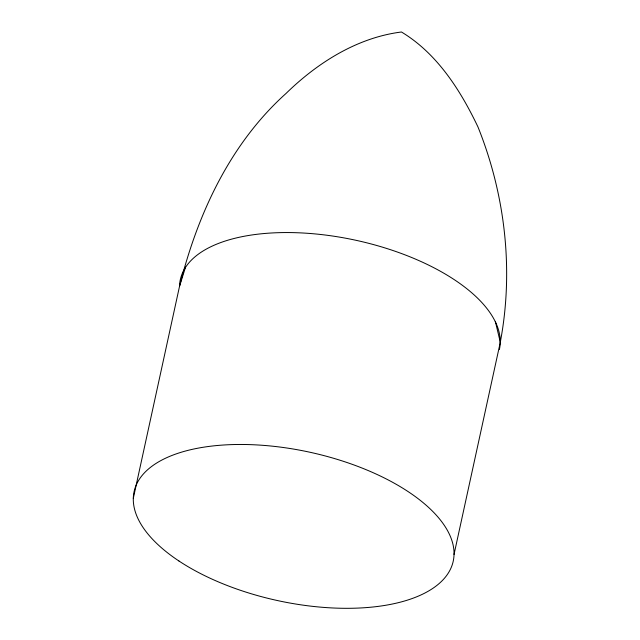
<?xml version="1.0" encoding="UTF-8"?>
<svg xmlns="http://www.w3.org/2000/svg" width="640" height="640" viewBox="0 0 640 640"><rect width="100%" height="100%" fill="white"/><g stroke="black" fill="none" stroke-linecap="round" stroke-linejoin="round"><path stroke-width="0.96" d="M500.24 342.536C513.944 270.448 505.28 194.872 477.968 126.952C460.456 90.232 437.104 53.464 401.464 32C357.232 37.56 317.48 62.744 286.104 93.384C230.008 143.752 197.472 214.32 179.504 286.416A163.312 75.912 12.3 0 1 349.12 238.872A163.312 75.912 12.3 0 1 499.392 349.448M133.304 498.328L179.568 286.136L185.528 267.176M454.032 554.448L500.304 342.256L495.336 321.376M178.912 560.976A163.312 75.912 12.3 0 0 448.072 573.416A163.312 75.912 12.3 0 0 254.016 444.784A163.312 75.912 12.3 0 0 178.912 560.976"/></g></svg>
